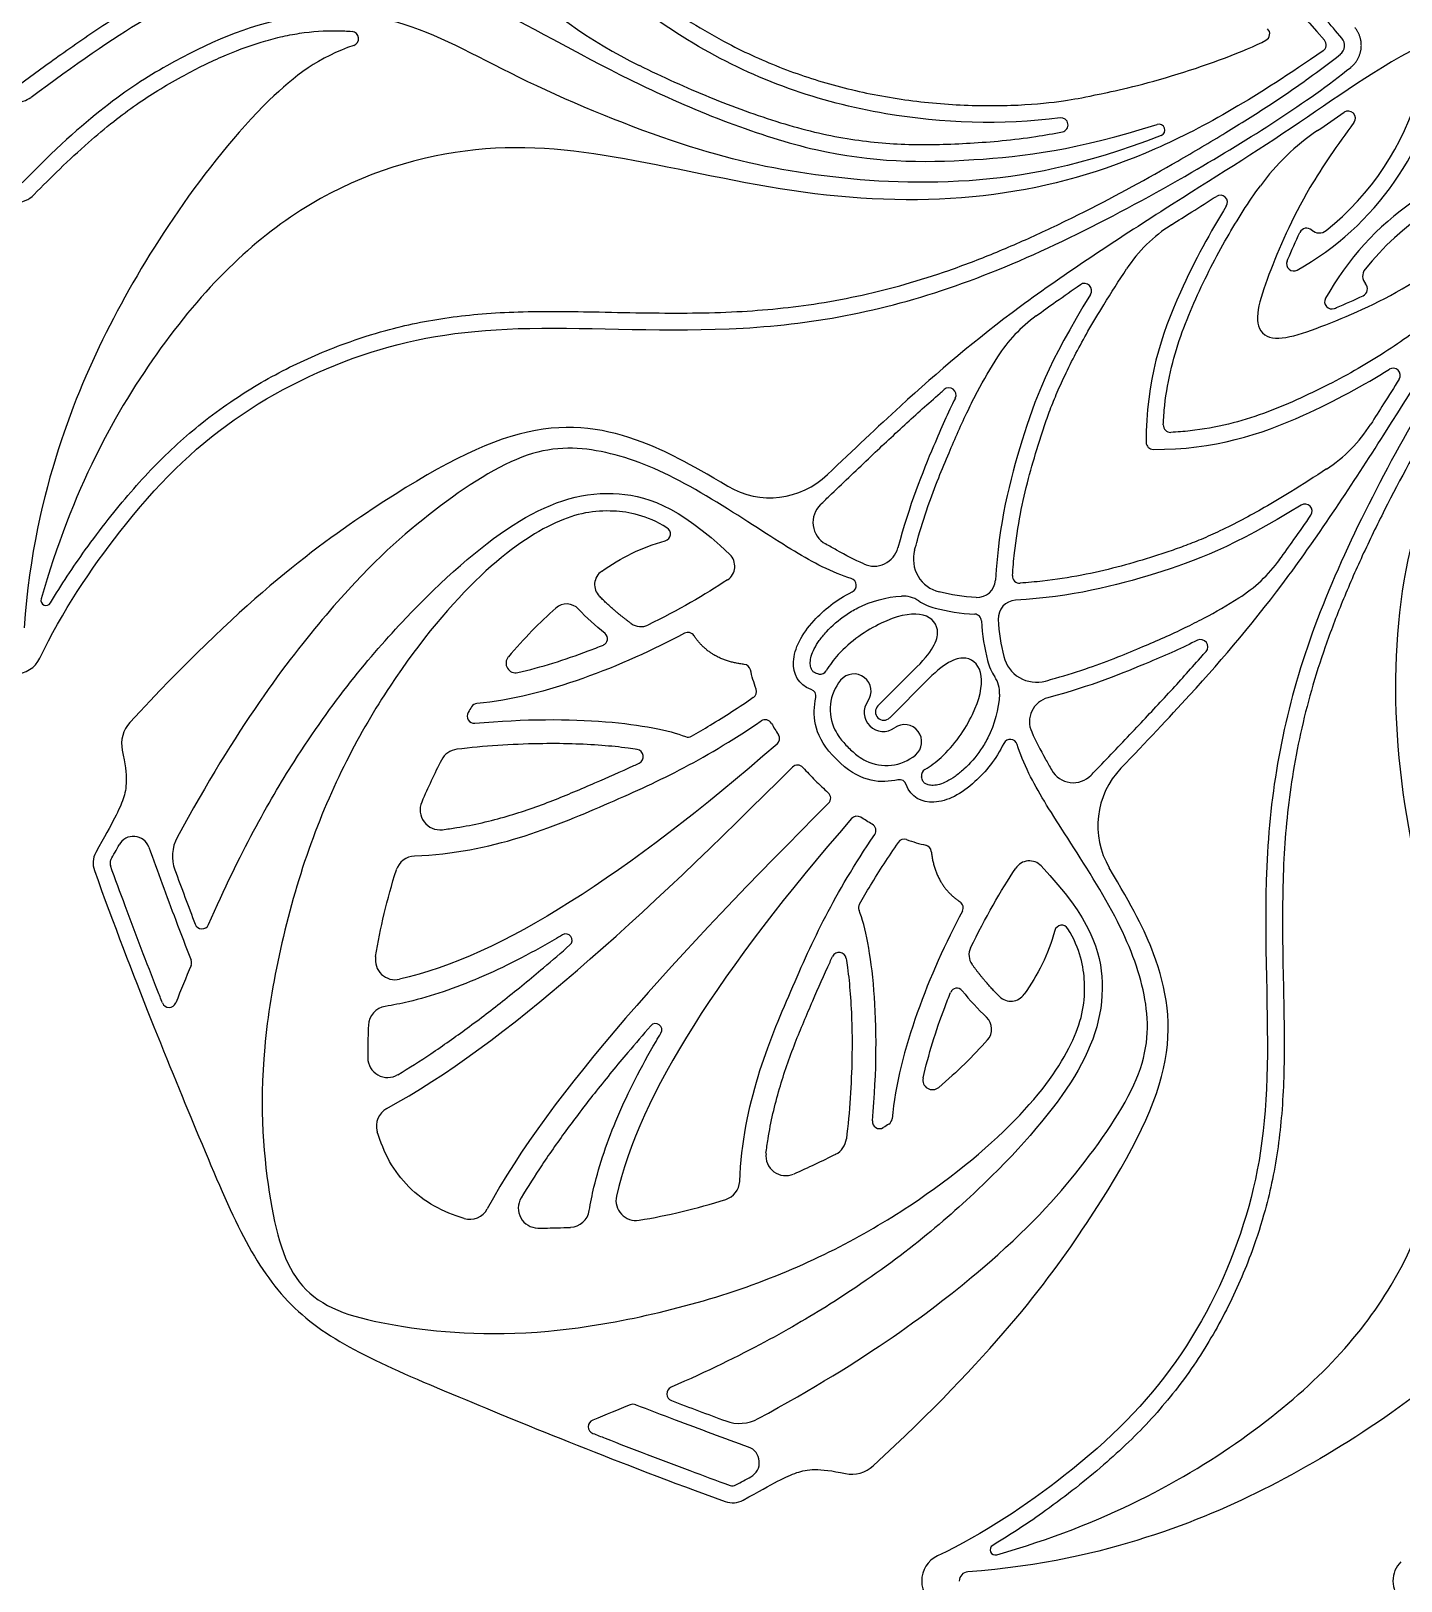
# Model space of a CAD drawing. Header units: millimetres. Extents: x -143 to 143, y -142 to 141.
# Drawn here: x -45.42 to -20.98, y -96.54 to -68.9 of the extents above; entities that cross this region are included whole.
import ezdxf

# ---------------------------------------------------------------- set-up
doc = ezdxf.new("R2010")
doc.units = ezdxf.units.MM
doc.header["$MEASUREMENT"] = 0
doc.layers.add('Layer 03', color=5, linetype='Continuous')

msp = doc.modelspace()

# ---------------------------------------------------------------- linework, layer by layer
at = {"layer": 'Layer 03'}
for p, q in [((-30.315, -80.934), (-29.62, -80.239)), ((-29.409, -80.45), (-30.104, -81.145))]:
    msp.add_line(p, q, dxfattribs=at)
for centre, radius, start, end in [((-30.709, -61.637), 8.77, 224.8451, 243.8405), ((-39.705, -69.031), 0.128, 288.4953, 85.3185), ((-23.453, -68.948), 0.128, 297.5699, 45.6142), ((-22.447, -69.146), 0.128, 304.5916, 40.8652), ((-22.19, -69.155), 0.2, 308.5911, 40.0527), ((-25.371, -68.622), 5.199, 299.2225, 351.1342), ((-45.711, -69.694), 0.481, 270, 306.7992), ((-25.371, -68.622), 4.9, 308.5761, 344.2442), ((-27.048, -70.571), 0.126, 281.0633, 97.2504), ((-21.925, -70.452), 0.128, 323.2147, 124.1867), ((-25.301, -70.662), 0.106, 291.1485, 107.6881), ((-20.12, -74.125), 4.179, 124.2952, 143.7725), ((-17.792, -76.201), 5.199, 98.8658, 150.7775), ((-17.792, -76.201), 4.9, 105.7558, 141.4239), ((-45.711, -71.477), 0.481, 270, 315.657), ((-24.208, -71.953), 0.128, 327.8414, 122.2769), ((-23.637, -74.615), 2.683, 122.5272, 146.6405), ((-22.666, -72.546), 0.135, 47.9357, 154.5587), ((-22.441, -72.296), 0.201, 227.9342, 308.5761), ((-22.895, -73.048), 0.128, 157.6642, 299.2225), ((-21.466, -73.271), 0.201, 141.4239, 222.0658), ((-26.63, -73.526), 0.128, 328.3024, 124.3701), ((-21.716, -73.496), 0.135, 295.4413, 42.0643), ((-22.218, -73.725), 0.128, 150.7775, 292.3358), ((-25.912, -76.144), 2.683, 126.1301, 147.6327), ((-21.123, -75.038), 0.128, 327.7231, 122.1586), ((-29.048, -75.387), 0.128, 333.7072, 131.0833), ((-25.096, -75.926), 0.128, 177.3168, 225), ((-25.096, -75.926), 0.128, 225, 272.6832), ((-23.785, -74.467), 2.683, 303.3595, 327.4728), ((-25.401, -76.231), 0.128, 180.3116, 225), ((-25.401, -76.231), 0.128, 225, 269.6884), ((-32.24, -75.741), 1.48, 239.5542, 313.83), ((-31.031, -77.66), 0.442, 134.0179, 240.39), ((-22.696, -77.46), 0.128, 325.6299, 121.6976), ((-34.143, -77.865), 0.128, 285.2428, 58.9629), ((-33.157, -78.443), 0.29, 303.5435, 46.4286), ((-30.384, -77.999), 0.442, 245.399, 345.0624), ((-29.078, -78.314), 0.603, 164.9109, 256.1365), ((-25.314, -76.742), 2.683, 302.3673, 323.8699), ((-35.079, -78.771), 0.29, 124.651, 224.5768), ((-30.827, -78.783), 0.128, 295.9045, 73.0847), ((-28.546, -78.67), 0.328, 267.5723, 356.5588), ((-27.786, -78.616), 0.128, 175.9994, 225), ((-27.786, -78.616), 0.128, 225, 274.0006), ((-45.154, -79.05), 0.0919, 164.1251, 329.2554), ((-29.865, -79.469), 0.495, 55.729, 93.3078), ((-29.078, -78.314), 0.901, 235.7157, 256.1365), ((-27.84, -79.376), 0.328, 93.4412, 182.4277), ((-35.867, -79.405), 0.29, 43.3355, 131.9323), ((-28.594, -79.424), 0.128, 45, 87.2865), ((-28.594, -79.424), 0.128, 2.7135, 45), ((-34.544, -79.23), 0.29, 233.809, 295.9995), ((-35.257, -79.736), 0.119, 292.1765, 51.0472), ((-33.704, -79.75), 0.128, 33.4967, 118.1344), ((-24.557, -79.878), 0.128, 318.9167, 116.2928), ((-45.711, -79.868), 0.495, 270, 334.5477), ((-36.776, -80.171), 0.172, 139.9063, 282.8358), ((-27.484, -79.908), 0.901, 193.8635, 214.2843), ((-27.484, -79.908), 0.603, 193.8635, 285.0891), ((-32.713, -80.319), 0.128, 13.3469, 83.7469), ((-31.345, -80.24), 0.128, 259.9876, 329.5243), ((-30.743, -80.669), 0.306, 324.3156, 140.6587), ((-28.639, -80.695), 0.495, 356.6922, 34.271), ((-32.609, -80.675), 0.128, 304.4176, 19.1753), ((-31.547, -80.76), 0.128, 348.1539, 71.3555), ((-30.345, -80.996), 0.821, 140.6587, 206.4259), ((-37.454, -81.02), 0.128, 95.6797, 147.3728), ((-30.217, -81.047), 0.342, 144.3156, 225), ((-30.21, -81.04), 0.149, 135, 225), ((-27.169, -81.214), 0.442, 104.9376, 204.601), ((-43.247, -81.607), 0.559, 137.2583, 192.0222), ((-37.515, -81.116), 0.128, 148.068, 275.2854), ((-32.324, -81.307), 0.128, 29.1824, 124.0599), ((-30.21, -81.04), 0.149, 225, 315), ((-29.839, -81.573), 0.306, 309.3413, 125.6852), ((-33.701, -81.361), 0.128, 248.9167, 299.5229), ((-32.198, -81.518), 0.128, 310.9569, 32.4433), ((-30.217, -81.047), 0.342, 225, 305.6837), ((-27.953, -81.657), 0.128, 16.9153, 154.0955), ((-37.784, -82.059), 0.355, 96.6164, 153.0564), ((-34.626, -81.837), 0.128, 295.1575, 81.1619), ((-30.166, -81.175), 0.821, 243.5741, 309.3413), ((-31.747, -82.115), 0.128, 41.4633, 134.9553), ((-29.41, -82.175), 0.128, 120.4757, 190.0124), ((-26.83, -81.861), 0.442, 209.61, 315.9821), ((-24.911, -83.07), 1.48, 136.17, 210.4458), ((-29.93, -82.377), 0.128, 18.6445, 101.8461), ((-38.126, -82.788), 0.355, 156.6666, 276.9298), ((-31.285, -82.577), 0.128, 315.0447, 48.5367), ((-30.688, -83.028), 0.128, 57.5567, 139.0431), ((-30.477, -83.154), 0.128, 325.9401, 60.8176), ((-43.595, -83.55), 0.291, 19.8224, 151.2145), ((-42.197, -83.615), 0.703, 151.5764, 200.2007), ((-29.845, -83.439), 0.128, 70.8247, 145.5824), ((-29.489, -83.543), 0.128, 6.2531, 76.6531), ((-43.923, -83.736), 0.392, 151.1203, 199.8677), ((-43.885, -83.739), 0.128, 151.0936, 199.8778), ((-38.567, -83.965), 0.355, 92.5351, 162.4444), ((-27.613, -83.987), 0.29, 43.5714, 146.4565), ((-30.531, -84.531), 0.128, 150.4771, 201.0833), ((-28.92, -84.534), 0.128, 331.8656, 56.5033), ((-42.373, -84.782), 0.128, 200.9022, 336.1766), ((-27.035, -84.973), 0.128, 31.0371, 164.7572), ((-35.882, -85.112), 0.113, 311.0722, 120.7963), ((-38.925, -85.462), 0.355, 170.7574, 282.7529), ((-31.007, -85.456), 0.128, 8.8381, 154.8425), ((-28.4, -85.374), 0.29, 154.0005, 216.191), ((-42.686, -85.512), 0.128, 337.3991, 21.2665), ((-28.906, -86.087), 0.119, 38.9528, 157.8235), ((-42.959, -86.183), 0.128, 201.5825, 338.2942), ((-27.941, -85.909), 0.29, 225.4232, 325.349), ((-39.048, -86.643), 0.355, 99.1876, 177.3052), ((-28.575, -86.697), 0.29, 318.0677, 46.6645), ((-34.282, -86.712), 0.113, 329.2037, 138.9278), ((-39.06, -87.205), 0.355, 180.5722, 300.8558), ((-29.341, -87.606), 0.172, 167.1642, 310.0937), ((-38.905, -88.425), 0.355, 118.4229, 196.6733), ((-30.286, -88.345), 0.128, 174.7146, 301.932), ((-30.19, -88.284), 0.128, 302.6272, 354.3203), ((-31.229, -88.614), 0.355, 296.9436, 353.3836), ((-31.958, -88.956), 0.355, 173.0702, 293.3334), ((-33.135, -89.397), 0.355, 287.5556, 357.4649), ((-36.375, -89.89), 0.355, 149.1442, 269.4278), ((-34.632, -89.755), 0.355, 167.2471, 279.2426), ((-37.595, -89.735), 0.355, 253.3267, 331.5771), ((-35.813, -89.878), 0.355, 272.6948, 350.8124), ((-33.952, -93.203), 0.128, 113.8234, 249.0978), ((-34.682, -93.516), 0.128, 68.7335, 112.6009), ((-35.353, -93.789), 0.128, 111.7058, 248.4175), ((-32.785, -93.027), 0.703, 249.7993, 298.4236), ((-32.72, -94.425), 0.291, 298.7855, 70.1776), ((-30.777, -94.077), 0.559, 257.9778, 312.7417), ((-32.906, -94.753), 0.392, 250.1323, 298.8797), ((-32.909, -94.715), 0.128, 250.1222, 298.9064), ((-28.22, -95.984), 0.0919, 120.7446, 285.8749), ((-29.038, -96.541), 0.495, 115.4523, 180), ((-20.647, -96.541), 0.481, 134.343, 180), ((-28.699, -96.541), 0.164, 94.172, 180), ((-29.038, -96.541), 0.495, 180, 244.5477), ((-20.647, -96.541), 0.481, 180, 225.657)]:
    msp.add_arc(centre, radius, start, end, dxfattribs=at)
for points, knots in [([(-22.037, -69.026), (-22.138, -68.905), (-22.428, -68.566), (-22.913, -68.029), (-23.492, -67.427), (-24.259, -66.668), (-25.254, -65.735), (-26.551, -64.61), (-27.995, -63.438), (-29.632, -62.249), (-31.459, -61.107), (-33.402, -60.026), (-35.059, -59.192), (-36.359, -58.583), (-37.269, -58.18), (-38.134, -57.82), (-38.993, -57.502), (-39.906, -57.214), (-40.928, -56.943), (-42.071, -56.683), (-43.09, -56.493), (-43.927, -56.369), (-44.544, -56.297), (-45.137, -56.25), (-45.523, -56.238), (-45.711, -56.238)], [1215.133531, 1215.133531, 1215.133531, 1215.133531, 1215.685419, 1216.70253, 1217.674477, 1218.619658, 1220.49467, 1222.467281, 1224.649054, 1227.028724, 1229.573291, 1232.213685, 1234.840184, 1236.088698, 1237.258006, 1238.335973, 1239.381483, 1240.475002, 1241.697724, 1243.096486, 1244.590432, 1245.339092, 1246.07073, 1246.771712, 1247.428954, 1247.428954, 1247.428954, 1247.428954]), ([(-45.711, -57.372), (-42.968, -57.372), (-37.882, -58.729), (-32.615, -60.894), (-27.174, -64.49), (-24.294, -66.981), (-23.077, -68.221), (-22.35, -69.062)], [1119.419053, 1119.419053, 1119.419053, 1119.419053, 1125.821154, 1132.223255, 1138.625356, 1145.027456, 1150.691391, 1150.691391, 1150.691391, 1150.691391]), ([(-27.064, -70.446), (-28.1, -70.578), (-30.454, -70.497), (-33.592, -69.375), (-36.447, -66.964), (-39.096, -63.274), (-40.804, -60.607)], [160.32193, 160.32193, 160.32193, 160.32193, 164.937776, 170.479313, 176.02085, 181.496701, 181.496701, 181.496701, 181.496701]), ([(-37.523, -67.999), (-37.82, -67.868), (-38.43, -67.629), (-39.224, -67.427), (-39.878, -67.346), (-40.38, -67.332), (-40.902, -67.376), (-41.448, -67.485), (-42.024, -67.666), (-42.641, -67.928), (-43.318, -68.285), (-44.079, -68.754), (-44.85, -69.285), (-45.368, -69.665), (-45.604, -69.841)], [251.734547, 251.734547, 251.734547, 251.734547, 252.875072, 254.031793, 254.604304, 255.188412, 255.796314, 256.441897, 257.140903, 257.913378, 258.795829, 259.828405, 261.052074, 262.08562, 262.08562, 262.08562, 262.08562]), ([(-45.422, -70.079), (-43.832, -68.889), (-41.734, -67.656), (-39.501, -67.543), (-37.275, -68.351), (-34.67, -69.89), (-31.297, -71.229), (-28.7, -71.258), (-26.763, -71.018), (-25.333, -70.561)], [531.241404, 531.241404, 531.241404, 531.241404, 534.765417, 538.497674, 542.229931, 545.962187, 549.694444, 553.426701, 556.995043, 556.995043, 556.995043, 556.995043]), ([(-34.709, -67.962), (-34.661, -68.002), (-34.464, -68.165), (-34.115, -68.432), (-33.591, -68.784), (-32.9, -69.182), (-32.015, -69.583), (-31.156, -69.858), (-30.448, -70.021), (-29.713, -70.149), (-28.771, -70.238), (-27.632, -70.224), (-26.876, -70.127), (-26.504, -70.053), (-25.177, -69.769), (-23.769, -69.258), (-23.393, -69.062)], [106.663297, 106.663297, 106.663297, 106.663297, 106.833107, 107.359887, 107.865368, 108.55698, 109.534705, 110.5169, 111.015324, 111.521428, 112.553346, 113.595453, 114.630436, 115.630436, 116.630436, 117.498885, 117.498885, 117.498885, 117.498885]), ([(-25.263, -70.761), (-26.678, -71.308), (-28.814, -71.697), (-31.525, -71.507), (-33.688, -71.031), (-36.73, -69.792), (-38.734, -68.604), (-40.837, -68.503), (-42.962, -69.394), (-44.42, -70.416), (-45.58, -71.604)], [451.230978, 451.230978, 451.230978, 451.230978, 454.389975, 457.687904, 460.985833, 464.283762, 467.581691, 470.879619, 474.177548, 477.358218, 477.358218, 477.358218, 477.358218]), ([(-45.367, -71.813), (-45.216, -71.659), (-44.9, -71.343), (-44.429, -70.906), (-43.971, -70.521), (-43.557, -70.212), (-43.152, -69.947), (-42.648, -69.657), (-42.04, -69.351), (-41.444, -69.125), (-40.976, -68.999), (-40.524, -68.912), (-40.095, -68.881), (-39.782, -68.896), (-39.695, -68.903)], [211.811023, 211.811023, 211.811023, 211.811023, 212.56628, 213.381589, 214.070157, 214.665594, 215.196316, 215.769435, 216.708362, 217.586488, 218.002498, 218.411562, 219.202832, 219.510327, 219.510327, 219.510327, 219.510327]), ([(-20.292, -68.991), (-21.262, -69.449), (-22.873, -70.626), (-25.1, -71.996), (-27.91, -73.835), (-29.64, -75.316), (-30.744, -76.357), (-31.215, -76.808)], [502.661045, 502.661045, 502.661045, 502.661045, 505.987825, 509.514112, 513.040398, 516.566685, 518.724872, 518.724872, 518.724872, 518.724872]), ([(-39.665, -69.152), (-40.273, -69.356), (-41.318, -70.144), (-42.877, -72.126), (-44.066, -74.144), (-44.947, -76.16), (-45.45, -78.207), (-45.547, -79.541)], [219.920889, 219.920889, 219.920889, 219.920889, 222.299395, 225.39678, 228.494164, 231.591549, 234.579738, 234.579738, 234.579738, 234.579738]), ([(-22.374, -69.251), (-23.574, -70.079), (-25.389, -71.143), (-28.173, -71.95), (-31.426, -71.927), (-34.76, -71.133), (-37.425, -70.808), (-40.515, -71.727), (-43.106, -74.187), (-44.694, -77.097), (-45.242, -79.025)], [1150.943435, 1150.943435, 1150.943435, 1150.943435, 1154.962465, 1159.119624, 1163.276784, 1167.433943, 1171.591103, 1175.748262, 1179.905421, 1183.910982, 1183.910982, 1183.910982, 1183.910982]), ([(-45.075, -79.097), (-44.882, -78.773), (-44.549, -78.27), (-44.059, -77.618), (-43.651, -77.123), (-43.24, -76.671), (-42.817, -76.259), (-42.361, -75.869), (-41.728, -75.402), (-40.883, -74.906), (-39.946, -74.499), (-39.161, -74.247), (-38.347, -74.052), (-37.555, -73.945), (-36.713, -73.9), (-36.016, -73.894), (-35.244, -73.908), (-34.441, -73.925), (-33.621, -73.929), (-32.603, -73.902), (-31.328, -73.775), (-30.068, -73.497), (-29.034, -73.168), (-28.233, -72.862), (-27.42, -72.506), (-26.319, -71.971), (-25.215, -71.367), (-24.131, -70.727), (-23.351, -70.237), (-22.668, -69.772), (-22.25, -69.459), (-22.065, -69.311)], [1184.221197, 1184.221197, 1184.221197, 1184.221197, 1185.545515, 1186.339123, 1187.085935, 1187.798022, 1188.485453, 1189.158382, 1189.904747, 1191.248886, 1192.592871, 1193.486326, 1194.145288, 1195.530868, 1196.288957, 1197.108358, 1197.980296, 1198.999765, 1199.932431, 1200.859633, 1202.57877, 1204.426653, 1205.383655, 1206.390397, 1207.436461, 1208.501937, 1210.690514, 1211.856913, 1212.923305, 1213.92924, 1214.758901, 1214.758901, 1214.758901, 1214.758901]), ([(-45.264, -80.081), (-44.873, -79.26), (-43.682, -77.489), (-41.9, -75.716), (-39.361, -74.488), (-36.779, -74.086), (-32.667, -74.363), (-28.874, -73.632), (-24.972, -71.639), (-22.658, -70.167), (-21.879, -69.545)], [556.879557, 556.879557, 556.879557, 556.879557, 560.172465, 564.380195, 568.587925, 572.795656, 577.003386, 581.211116, 585.418846, 588.683082, 588.683082, 588.683082, 588.683082]), ([(-34.575, -69.508), (-34.366, -69.611), (-33.745, -69.904), (-32.905, -70.25), (-32.065, -70.534), (-31.459, -70.702), (-30.876, -70.82), (-30.134, -70.914), (-29.397, -70.931), (-28.66, -70.897), (-28.086, -70.855), (-27.538, -70.788), (-27.181, -70.726), (-27.024, -70.695)], [150.7237, 150.7237, 150.7237, 150.7237, 151.541702, 153.137681, 153.914323, 154.653946, 155.346116, 156.003813, 157.281199, 157.929257, 158.596762, 159.305634, 159.867703, 159.867703, 159.867703, 159.867703]), ([(-21.823, -70.529), (-22.122, -70.93), (-22.783, -71.895), (-23.391, -73.309), (-23.637, -74.096), (-23.452, -74.282)], [117.778486, 117.778486, 117.778486, 117.778486, 119.101138, 121.080855, 123.06057, 123.06057, 123.06057, 123.06057]), ([(-25.978, -82.045), (-25.527, -81.574), (-24.486, -80.47), (-23.005, -78.74), (-21.166, -75.93), (-19.796, -73.703), (-18.619, -72.092), (-18.161, -71.122)], [482.269402, 482.269402, 482.269402, 482.269402, 484.427589, 487.953876, 491.480163, 495.006449, 498.333229, 498.333229, 498.333229, 498.333229]), ([(-25.224, -75.92), (-25.219, -75.805), (-25.192, -75.458), (-25.093, -74.9), (-24.897, -74.265), (-24.651, -73.675), (-24.381, -73.114), (-24.097, -72.59), (-23.804, -72.104), (-23.598, -71.801), (-23.492, -71.656)], [109.554081, 109.554081, 109.554081, 109.554081, 109.959271, 110.776043, 111.541851, 112.287958, 113.023818, 113.728789, 114.381696, 115.015276, 115.015276, 115.015276, 115.015276]), ([(-25.079, -72.353), (-24.958, -72.276), (-24.691, -72.107), (-24.423, -71.938), (-24.276, -71.845)], [114.548368, 114.548368, 114.548368, 114.548368, 115.050869, 115.661546, 115.661546, 115.661546, 115.661546]), ([(-24.099, -72.021), (-24.377, -72.464), (-25.059, -73.712), (-25.535, -75.139), (-25.529, -76.232)], [116.065857, 116.065857, 116.065857, 116.065857, 118.264633, 121.261896, 121.261896, 121.261896, 121.261896]), ([(-23.452, -74.282), (-23.266, -74.467), (-22.479, -74.221), (-21.065, -73.613), (-20.1, -72.952), (-19.699, -72.653)], [123.06057, 123.06057, 123.06057, 123.06057, 125.040287, 127.020003, 128.342655, 128.342655, 128.342655, 128.342655]), ([(-23.014, -72.999), (-23.009, -72.988), (-22.938, -72.815), (-22.862, -72.645), (-22.788, -72.488)], [60.8855787, 60.8855787, 60.8855787, 60.8855787, 60.9300558, 61.5409811, 61.5409811, 61.5409811, 61.5409811]), ([(-18.715, -72.709), (-19.337, -73.488), (-20.809, -75.802), (-22.802, -79.704), (-23.533, -83.497), (-23.256, -87.609), (-23.658, -90.191), (-24.886, -92.73), (-26.659, -94.512), (-28.43, -95.703), (-29.251, -96.094)], [523.769997, 523.769997, 523.769997, 523.769997, 527.034233, 531.241963, 535.449693, 539.657423, 543.865153, 548.072883, 552.280613, 555.573522, 555.573522, 555.573522, 555.573522]), ([(-18.481, -72.895), (-18.629, -73.08), (-18.942, -73.498), (-19.407, -74.181), (-19.897, -74.961), (-20.537, -76.045), (-21.141, -77.149), (-21.676, -78.25), (-22.032, -79.063), (-22.338, -79.864), (-22.667, -80.898), (-22.945, -82.158), (-23.072, -83.433), (-23.099, -84.451), (-23.095, -85.271), (-23.078, -86.074), (-23.064, -86.846), (-23.07, -87.543), (-23.115, -88.385), (-23.222, -89.177), (-23.417, -89.991), (-23.669, -90.776), (-24.076, -91.713), (-24.572, -92.558), (-25.039, -93.191), (-25.429, -93.647), (-25.841, -94.07), (-26.293, -94.481), (-26.788, -94.889), (-27.44, -95.379), (-27.943, -95.712), (-28.267, -95.905)], [1024.079205, 1024.079205, 1024.079205, 1024.079205, 1024.908866, 1025.914801, 1026.981193, 1028.147592, 1030.336169, 1031.401645, 1032.447709, 1033.454451, 1034.411453, 1036.259336, 1037.978473, 1038.905675, 1039.838341, 1040.85781, 1041.729748, 1042.549149, 1043.307238, 1044.692818, 1045.35178, 1046.245235, 1047.58922, 1048.933359, 1049.679724, 1050.352653, 1051.040084, 1051.752171, 1052.498983, 1053.292591, 1054.616909, 1054.616909, 1054.616909, 1054.616909]), ([(-28.195, -96.072), (-26.267, -95.524), (-23.357, -93.936), (-20.897, -91.345), (-19.978, -88.255), (-20.303, -85.59), (-21.097, -82.256), (-21.12, -79.003), (-20.313, -76.219), (-19.249, -74.404), (-18.421, -73.204)], [1054.927124, 1054.927124, 1054.927124, 1054.927124, 1058.932686, 1063.089845, 1067.247005, 1071.404164, 1075.561324, 1079.718483, 1083.875643, 1087.894671, 1087.894671, 1087.894671, 1087.894671]), ([(-27.913, -78.607), (-27.904, -78.473), (-27.871, -78.105), (-27.784, -77.526), (-27.636, -76.886), (-27.488, -76.382), (-27.362, -75.987), (-27.256, -75.685), (-27.131, -75.369), (-26.913, -74.883), (-26.628, -74.349), (-26.252, -73.718), (-26.016, -73.351), (-25.877, -73.14)], [136.703799, 136.703799, 136.703799, 136.703799, 137.175699, 138.000849, 138.757368, 139.484333, 139.845361, 140.214365, 140.606942, 141.039094, 142.086379, 142.731991, 143.619429, 143.619429, 143.619429, 143.619429]), ([(-27.493, -73.978), (-27.376, -73.892), (-27.113, -73.704), (-26.848, -73.52), (-26.703, -73.42)], [71.765709, 71.765709, 71.765709, 71.765709, 72.278432, 72.898746, 72.898746, 72.898746, 72.898746]), ([(-26.521, -73.593), (-27.271, -74.806), (-27.783, -76.197), (-28.157, -77.673), (-28.218, -78.69)], [73.30733, 73.30733, 73.30733, 73.30733, 76.598581, 80.001421, 80.001421, 80.001421, 80.001421]), ([(-22.169, -73.844), (-22.158, -73.839), (-21.985, -73.768), (-21.815, -73.692), (-21.658, -73.618)], [60.8855787, 60.8855787, 60.8855787, 60.8855787, 60.9300558, 61.5409811, 61.5409811, 61.5409811, 61.5409811]), ([(-20.826, -74.322), (-20.971, -74.428), (-21.274, -74.634), (-21.76, -74.927), (-22.284, -75.211), (-22.845, -75.481), (-23.435, -75.727), (-24.07, -75.923), (-24.628, -76.022), (-24.975, -76.049), (-25.09, -76.054)], [131.105865, 131.105865, 131.105865, 131.105865, 131.739444, 132.392352, 133.097323, 133.833183, 134.579289, 135.345098, 136.16187, 136.56706, 136.56706, 136.56706, 136.56706]), ([(-29.66, -78.157), (-29.643, -78.097), (-29.571, -77.835), (-29.434, -77.402), (-29.241, -76.883), (-29.003, -76.311), (-28.777, -75.796), (-28.489, -75.225), (-28.306, -74.91), (-28.177, -74.708)], [66.17557, 66.17557, 66.17557, 66.17557, 66.396813, 67.129836, 67.770916, 68.339064, 69.307369, 69.745827, 70.586668, 70.586668, 70.586668, 70.586668]), ([(-25.402, -76.359), (-24.309, -76.365), (-22.882, -75.889), (-21.634, -75.207), (-21.191, -74.929)], [121.495884, 121.495884, 121.495884, 121.495884, 124.493147, 126.691923, 126.691923, 126.691923, 126.691923]), ([(-21.015, -75.106), (-21.108, -75.253), (-21.277, -75.521), (-21.446, -75.788), (-21.523, -75.909)], [127.096234, 127.096234, 127.096234, 127.096234, 127.706912, 128.209412, 128.209412, 128.209412, 128.209412]), ([(-31.338, -77.342), (-31.287, -77.292), (-31.003, -77.019), (-30.505, -76.542), (-29.847, -75.928), (-29.394, -75.52), (-29.157, -75.312), (-29.132, -75.29)], [41.736211, 41.736211, 41.736211, 41.736211, 41.986355, 43.121357, 44.157364, 45.148221, 45.264124, 45.264124, 45.264124, 45.264124]), ([(-28.933, -75.444), (-29.062, -75.705), (-29.365, -76.385), (-29.752, -77.342), (-29.957, -78.113)], [45.676134, 45.676134, 45.676134, 45.676134, 47.014455, 48.987703, 48.987703, 48.987703, 48.987703]), ([(-32.99, -77.017), (-33.699, -76.6), (-34.681, -76.077), (-36.457, -75.757), (-39.069, -77.132), (-41.689, -79.098), (-43.657, -81.228)], [520.972144, 520.972144, 520.972144, 520.972144, 523.946016, 528.260914, 532.575812, 536.717888, 536.717888, 536.717888, 536.717888]), ([(-30.79, -78.661), (-30.951, -78.612), (-31.457, -78.403), (-32.271, -77.884), (-33.898, -76.831), (-35.257, -76.314), (-36.597, -76.295), (-38.356, -77.489), (-39.931, -78.907), (-41.754, -81.321), (-42.815, -83.28)], [676.358934, 676.358934, 676.358934, 676.358934, 677.691316, 680.136953, 682.582591, 685.028229, 687.473867, 689.919505, 692.365143, 694.701411, 694.701411, 694.701411, 694.701411]), ([(-22.31, -76.707), (-22.521, -76.846), (-22.888, -77.082), (-23.519, -77.458), (-24.053, -77.743), (-24.539, -77.961), (-24.855, -78.086), (-25.157, -78.192), (-25.552, -78.318), (-26.056, -78.466), (-26.696, -78.614), (-27.275, -78.701), (-27.643, -78.734), (-27.777, -78.743)], [129.531603, 129.531603, 129.531603, 129.531603, 130.419041, 131.064653, 132.111939, 132.544091, 132.936667, 133.305671, 133.6667, 134.393665, 135.150184, 135.975333, 136.447233, 136.447233, 136.447233, 136.447233]), ([(-42.256, -84.833), (-41.681, -83.53), (-40.494, -81.404), (-38.736, -79.261), (-36.776, -77.519), (-35.17, -76.953), (-33.89, -77.345), (-32.957, -78.233)], [696.966938, 696.966938, 696.966938, 696.966938, 699.588052, 703.414738, 707.241424, 711.06811, 714.420674, 714.420674, 714.420674, 714.420674]), ([(-22.763, -77.351), (-23.976, -78.101), (-25.367, -78.613), (-26.843, -78.987), (-27.86, -79.048)], [73.30733, 73.30733, 73.30733, 73.30733, 76.59858, 80.001421, 80.001421, 80.001421, 80.001421]), ([(-34.077, -77.755), (-34.447, -77.532), (-35.114, -77.401), (-35.996, -77.546), (-37.34, -78.428), (-39.047, -80.431), (-40.579, -83.332), (-41.439, -87.215), (-41.187, -89.932), (-40.868, -90.995), (-40.516, -91.346)], [580.456871, 580.456871, 580.456871, 580.456871, 582.641709, 585.29942, 587.957131, 590.614842, 593.272554, 595.930265, 598.587976, 601.245687, 601.245687, 601.245687, 601.245687]), ([(-23.148, -78.323), (-23.062, -78.206), (-22.874, -77.943), (-22.69, -77.678), (-22.59, -77.533)], [71.765709, 71.765709, 71.765709, 71.765709, 72.278432, 72.898746, 72.898746, 72.898746, 72.898746]), ([(-30.568, -78.401), (-30.736, -78.324), (-30.927, -78.225), (-31.18, -78.083), (-31.249, -78.044)], [39.454391, 39.454391, 39.454391, 39.454391, 40.436261, 40.774838, 40.774838, 40.774838, 40.774838]), ([(-31.506, -80.639), (-31.737, -80.561), (-31.93, -80.123), (-31.566, -79.457), (-31.056, -79.037), (-30.772, -78.899)], [673.000668, 673.000668, 673.000668, 673.000668, 673.981406, 675.110815, 675.999797, 675.999797, 675.999797, 675.999797]), ([(-31.367, -80.366), (-31.381, -80.364), (-31.408, -80.357), (-31.442, -80.343), (-31.469, -80.325), (-31.495, -80.295), (-31.512, -80.254), (-31.52, -80.204), (-31.522, -80.136), (-31.504, -80.036), (-31.449, -79.904), (-31.357, -79.759), (-31.181, -79.545), (-30.952, -79.344), (-30.515, -79.083), (-30.164, -78.99), (-29.893, -78.974)], [100.254426, 100.254426, 100.254426, 100.254426, 100.303281, 100.350593, 100.38474, 100.414691, 100.48856, 100.537813, 100.594558, 100.727584, 100.892407, 101.093913, 101.329389, 101.864631, 102.157161, 103.113086, 103.113086, 103.113086, 103.113086]), ([(-27.327, -80.49), (-27.267, -80.473), (-27.005, -80.401), (-26.572, -80.264), (-26.053, -80.071), (-25.481, -79.833), (-24.966, -79.607), (-24.395, -79.319), (-24.08, -79.136), (-23.878, -79.007)], [66.17557, 66.17557, 66.17557, 66.17557, 66.396813, 67.129836, 67.770916, 68.339064, 69.307369, 69.745827, 70.586668, 70.586668, 70.586668, 70.586668]), ([(-29.62, -80.239), (-29.302, -79.921), (-29.16, -79.533), (-29.509, -79.222), (-30.229, -79.386), (-30.918, -79.856), (-31.175, -80.204), (-31.235, -80.305)], [95.437603, 95.437603, 95.437603, 95.437603, 96.496048, 97.554493, 98.612937, 99.671382, 100.072379, 100.072379, 100.072379, 100.072379]), ([(-24.614, -79.763), (-24.875, -79.892), (-25.555, -80.195), (-26.512, -80.582), (-27.283, -80.787)], [45.676134, 45.676134, 45.676134, 45.676134, 47.014455, 48.987703, 48.987703, 48.987703, 48.987703]), ([(-29.475, -82.065), (-29.374, -82.005), (-29.026, -81.748), (-28.556, -81.059), (-28.392, -80.339), (-28.703, -79.99), (-29.091, -80.132), (-29.409, -80.45)], [109.178701, 109.178701, 109.178701, 109.178701, 109.579698, 110.638142, 111.696587, 112.755032, 113.813476, 113.813476, 113.813476, 113.813476]), ([(-26.512, -82.168), (-26.462, -82.117), (-26.189, -81.833), (-25.712, -81.335), (-25.098, -80.677), (-24.69, -80.224), (-24.482, -79.987), (-24.46, -79.962)], [41.736211, 41.736211, 41.736211, 41.736211, 41.986355, 43.121357, 44.157364, 45.148221, 45.264124, 45.264124, 45.264124, 45.264124]), ([(-33.637, -81.472), (-33.526, -81.409), (-33.152, -81.19), (-32.789, -80.953), (-32.537, -80.78)], [74.876881, 74.876881, 74.876881, 74.876881, 75.325182, 76.399983, 76.399983, 76.399983, 76.399983]), ([(-31.055, -81.885), (-31.452, -81.489), (-31.488, -81.13), (-31.425, -80.805), (-31.422, -80.786)], [671.66045, 671.66045, 671.66045, 671.66045, 672.718895, 672.782846, 672.782846, 672.782846, 672.782846]), ([(-28.144, -80.723), (-28.16, -80.994), (-28.253, -81.345), (-28.514, -81.782), (-28.715, -82.011), (-28.929, -82.187), (-29.074, -82.279), (-29.206, -82.334), (-29.306, -82.352), (-29.374, -82.35), (-29.424, -82.342), (-29.465, -82.325), (-29.495, -82.299), (-29.513, -82.272), (-29.527, -82.238), (-29.534, -82.211), (-29.536, -82.197)], [106.137994, 106.137994, 106.137994, 106.137994, 107.093919, 107.386449, 107.921691, 108.157167, 108.358673, 108.523496, 108.656521, 108.713267, 108.762519, 108.836388, 108.86634, 108.900487, 108.947799, 108.996654, 108.996654, 108.996654, 108.996654]), ([(-38.582, -83.61), (-37.193, -83.549), (-35.005, -82.635), (-33.491, -81.942), (-32.396, -81.201)], [83.848614, 83.848614, 83.848614, 83.848614, 87.804277, 91.845718, 91.845718, 91.845718, 91.845718]), ([(-31.08, -81.362), (-31.057, -81.408), (-30.987, -81.52), (-30.9, -81.618), (-30.844, -81.674)], [22.7147338, 22.7147338, 22.7147338, 22.7147338, 22.8965893, 23.1752487, 23.1752487, 23.1752487, 23.1752487]), ([(-27.571, -81.398), (-27.494, -81.566), (-27.395, -81.757), (-27.253, -82.01), (-27.214, -82.079)], [39.454391, 39.454391, 39.454391, 39.454391, 40.436261, 40.774838, 40.774838, 40.774838, 40.774838]), ([(-43.794, -81.723), (-43.69, -82.209), (-43.74, -82.605), (-43.959, -82.99), (-44.266, -83.546)], [537.343578, 537.343578, 537.343578, 537.343578, 538.590195, 539.911753, 539.911753, 539.911753, 539.911753]), ([(-34.606, -81.71), (-34.66, -81.702), (-34.87, -81.672), (-35.258, -81.633), (-35.791, -81.606), (-36.656, -81.602), (-37.341, -81.65), (-37.825, -81.706)], [38.338815, 38.338815, 38.338815, 38.338815, 38.531039, 39.082107, 39.70952, 40.406483, 42.119188, 42.119188, 42.119188, 42.119188]), ([(-32.45, -93.645), (-30.491, -92.584), (-28.077, -90.761), (-26.659, -89.186), (-25.465, -87.427), (-25.484, -86.087), (-26.001, -84.728), (-27.054, -83.101), (-27.573, -82.287), (-27.782, -81.781), (-27.831, -81.62)], [648.619489, 648.619489, 648.619489, 648.619489, 650.955757, 653.401395, 655.847033, 658.292671, 660.738309, 663.183947, 665.629585, 666.961966, 666.961966, 666.961966, 666.961966]), ([(-30.844, -81.674), (-30.788, -81.73), (-30.69, -81.817), (-30.578, -81.887), (-30.532, -81.91)], [23.1752487, 23.1752487, 23.1752487, 23.1752487, 23.453908, 23.6357635, 23.6357635, 23.6357635, 23.6357635]), ([(-28.069, -81.601), (-28.207, -81.886), (-28.627, -82.396), (-29.293, -82.76), (-29.731, -82.567), (-29.809, -82.336)], [667.321103, 667.321103, 667.321103, 667.321103, 668.210085, 669.339495, 670.320232, 670.320232, 670.320232, 670.320232]), ([(-38.083, -83.141), (-37.998, -83.13), (-37.608, -83.075), (-36.943, -82.921), (-36.125, -82.634), (-35.38, -82.315), (-34.867, -82.09), (-34.605, -81.968), (-34.572, -81.953)], [44.228055, 44.228055, 44.228055, 44.228055, 44.531672, 45.611575, 46.620775, 47.572615, 48.460288, 48.588807, 48.588807, 48.588807, 48.588807]), ([(-29.956, -82.252), (-29.975, -82.255), (-30.3, -82.318), (-30.659, -82.282), (-31.055, -81.885)], [670.538054, 670.538054, 670.538054, 670.538054, 670.602005, 671.66045, 671.66045, 671.66045, 671.66045]), ([(-43.322, -83.452), (-43.165, -83.887), (-42.916, -84.56), (-42.659, -85.229), (-42.567, -85.466)], [28.970922, 28.970922, 28.970922, 28.970922, 30.597475, 31.490134, 31.490134, 31.490134, 31.490134]), ([(-32.78, -89.412), (-32.719, -88.023), (-31.805, -85.835), (-31.112, -84.321), (-30.371, -83.226)], [83.848614, 83.848614, 83.848614, 83.848614, 87.804276, 91.845718, 91.845718, 91.845718, 91.845718]), ([(-30.642, -84.467), (-30.579, -84.356), (-30.36, -83.982), (-30.123, -83.619), (-29.95, -83.367)], [59.561373, 59.561373, 59.561373, 59.561373, 60.009674, 61.084476, 61.084476, 61.084476, 61.084476]), ([(-44.292, -83.869), (-43.596, -85.794), (-42.17, -89.255), (-41.446, -90.945), (-40.78, -91.61)], [540.302686, 540.302686, 540.302686, 540.302686, 545.137477, 550.743291, 550.743291, 550.743291, 550.743291]), ([(-43.078, -86.23), (-43.106, -86.157), (-43.333, -85.583), (-43.645, -84.768), (-43.918, -84.023), (-44.005, -83.782)], [24.641326, 24.641326, 24.641326, 24.641326, 24.915686, 26.809399, 27.70653, 27.70653, 27.70653, 27.70653]), ([(-27.403, -83.787), (-26.515, -84.72), (-26.123, -86), (-26.689, -87.606), (-28.431, -89.566), (-30.574, -91.324), (-32.7, -92.511), (-34.003, -93.086)], [628.900226, 628.900226, 628.900226, 628.900226, 632.25279, 636.079476, 639.906162, 643.732848, 646.353962, 646.353962, 646.353962, 646.353962]), ([(-30.398, -94.487), (-28.268, -92.519), (-26.302, -89.899), (-24.927, -87.287), (-25.247, -85.511), (-25.77, -84.529), (-26.187, -83.82)], [464.276386, 464.276386, 464.276386, 464.276386, 468.418462, 472.73336, 477.048258, 480.02213, 480.02213, 480.02213, 480.02213]), ([(-40.516, -91.346), (-40.165, -91.698), (-39.102, -92.017), (-36.385, -92.269), (-32.502, -91.409), (-29.601, -89.877), (-27.598, -88.17), (-26.716, -86.826), (-26.571, -85.944), (-26.702, -85.277), (-26.925, -84.907)], [601.245687, 601.245687, 601.245687, 601.245687, 603.903397, 606.561109, 609.21882, 611.876531, 614.534242, 617.191954, 619.849665, 622.034503, 622.034503, 622.034503, 622.034503]), ([(-35.939, -85.015), (-35.988, -85.045), (-36.261, -85.205), (-36.751, -85.475), (-37.412, -85.787), (-38.053, -86.035), (-38.615, -86.2), (-38.965, -86.27), (-39.105, -86.293)], [39.454403, 39.454403, 39.454403, 39.454403, 39.65514, 40.565332, 41.419285, 42.221617, 42.977999, 43.475467, 43.475467, 43.475467, 43.475467]), ([(-38.877, -87.51), (-38.678, -87.39), (-38.259, -87.123), (-37.624, -86.675), (-36.956, -86.162), (-36.348, -85.663), (-35.965, -85.334), (-35.808, -85.197)], [45.566951, 45.566951, 45.566951, 45.566951, 46.384178, 47.311174, 48.298308, 49.342446, 50.073884, 50.073884, 50.073884, 50.073884]), ([(-32.311, -88.913), (-32.3, -88.828), (-32.245, -88.438), (-32.091, -87.773), (-31.804, -86.955), (-31.485, -86.21), (-31.26, -85.697), (-31.138, -85.435), (-31.123, -85.402)], [44.228055, 44.228055, 44.228055, 44.228055, 44.531672, 45.611575, 46.620775, 47.572615, 48.460288, 48.588807, 48.588807, 48.588807, 48.588807]), ([(-30.88, -85.436), (-30.872, -85.49), (-30.842, -85.7), (-30.803, -86.088), (-30.776, -86.621), (-30.772, -87.486), (-30.82, -88.171), (-30.876, -88.655)], [48.971046, 48.971046, 48.971046, 48.971046, 49.163269, 49.714337, 50.34175, 51.038713, 52.751418, 52.751418, 52.751418, 52.751418]), ([(-39.403, -86.627), (-39.407, -86.706), (-39.414, -86.9), (-39.416, -87.094), (-39.415, -87.208)], [44.0425708, 44.0425708, 44.0425708, 44.0425708, 44.3089683, 44.6937393, 44.6937393, 44.6937393, 44.6937393]), ([(-34.367, -86.638), (-34.504, -86.795), (-34.833, -87.178), (-35.332, -87.786), (-35.845, -88.454), (-36.293, -89.089), (-36.56, -89.508), (-36.68, -89.707)], [48.67465, 48.67465, 48.67465, 48.67465, 49.406088, 50.450226, 51.437361, 52.364356, 53.181583, 53.181583, 53.181583, 53.181583]), ([(-35.463, -89.935), (-35.44, -89.795), (-35.37, -89.445), (-35.205, -88.883), (-34.957, -88.242), (-34.645, -87.581), (-34.375, -87.091), (-34.215, -86.818), (-34.185, -86.769)], [55.273067, 55.273067, 55.273067, 55.273067, 55.770536, 56.526917, 57.329249, 58.183202, 59.093394, 59.294131, 59.294131, 59.294131, 59.294131]), ([(-36.378, -90.245), (-36.264, -90.246), (-36.07, -90.244), (-35.876, -90.237), (-35.797, -90.233)], [54.0547948, 54.0547948, 54.0547948, 54.0547948, 54.4395658, 54.7059633, 54.7059633, 54.7059633, 54.7059633]), ([(-18.322, -90.495), (-18.526, -91.103), (-19.314, -92.148), (-21.296, -93.707), (-23.314, -94.896), (-25.33, -95.777), (-27.377, -96.28), (-28.711, -96.377)], [219.811694, 219.811694, 219.811694, 219.811694, 222.190201, 225.287585, 228.384969, 231.482354, 234.470544, 234.470544, 234.470544, 234.470544]), ([(-40.78, -91.61), (-40.115, -92.276), (-38.425, -93), (-34.964, -94.426), (-33.039, -95.122)], [550.743291, 550.743291, 550.743291, 550.743291, 556.349104, 561.183895, 561.183895, 561.183895, 561.183895]), ([(-32.622, -94.152), (-33.057, -93.995), (-33.73, -93.746), (-34.399, -93.489), (-34.636, -93.397)], [28.970922, 28.970922, 28.970922, 28.970922, 30.597475, 31.490134, 31.490134, 31.490134, 31.490134]), ([(-35.4, -93.908), (-35.327, -93.936), (-34.753, -94.163), (-33.938, -94.475), (-33.193, -94.748), (-32.952, -94.835)], [24.641326, 24.641326, 24.641326, 24.641326, 24.915686, 26.809399, 27.70653, 27.70653, 27.70653, 27.70653]), ([(-32.716, -95.096), (-32.16, -94.789), (-31.775, -94.57), (-31.379, -94.52), (-30.893, -94.624)], [461.082521, 461.082521, 461.082521, 461.082521, 462.404079, 463.650697, 463.650697, 463.650697, 463.650697])]:
    msp.add_open_spline(points, degree=3, knots=knots, dxfattribs=at)
msp.add_rational_spline([(-21.879, -69.545), (-21.715, -69.412), (-21.693, -69.204), (-21.672, -68.994), (-21.808, -68.833)], [1, 0.921420374374, 1, 0.921420374374, 1], degree=2, knots=[588.6830815, 588.6830815, 588.6830815, 588.8703963, 588.8703963, 589.0577111, 589.0577111, 589.0577111], dxfattribs=at)
for points, degree in [([(-22.475, -70.673), (-22.316, -70.564), (-22.157, -70.455), (-21.997, -70.346)], 3), ([(-35.244, -78.533), (-34.9, -78.294), (-34.537, -78.105), (-34.109, -77.988)], 3), ([(-32.996, -78.685), (-33.396, -78.95), (-33.885, -79.231), (-34.416, -79.491)], 3), ([(-34.715, -79.464), (-35.035, -79.23), (-35.286, -78.975)], 2), ([(-28.56, -78.998), (-28.791, -78.989), (-29.014, -78.951), (-29.222, -78.899)], 3), ([(-36.061, -79.189), (-36.344, -79.444), (-36.629, -79.729), (-36.907, -80.06)], 3), ([(-35.182, -79.643), (-35.354, -79.504), (-35.513, -79.358), (-35.656, -79.206)], 3), ([(-29.294, -79.189), (-29.075, -79.244), (-28.838, -79.285), (-28.588, -79.296)], 3), ([(-28.466, -79.418), (-28.455, -79.668), (-28.414, -79.905), (-28.359, -80.124)], 3), ([(-28.168, -79.39), (-28.159, -79.621), (-28.121, -79.844), (-28.069, -80.052)], 3), ([(-33.765, -79.637), (-34.876, -80.231), (-36.249, -80.771), (-37.467, -80.893)], 3), ([(-35.481, -79.953), (-35.391, -79.918), (-35.301, -79.883), (-35.212, -79.847)], 3), ([(-32.699, -80.192), (-33.302, -80.126), (-33.597, -79.679)], 2), ([(-36.738, -80.338), (-36.325, -80.244), (-35.899, -80.111), (-35.481, -79.953)], 3), ([(-32.488, -80.633), (-32.528, -80.518), (-32.561, -80.403), (-32.588, -80.289)], 3), ([(-37.562, -80.951), (-37.583, -80.983), (-37.603, -81.015), (-37.623, -81.048)], 3), ([(-37.503, -81.243), (-35.721, -81.078), (-34.333, -81.254), (-33.747, -81.48)], 3), ([(-32.212, -81.245), (-32.174, -81.313), (-32.133, -81.381), (-32.09, -81.45)], 3), ([(-32.114, -81.615), (-34.799, -83.945), (-37.02, -85.394), (-38.847, -85.808)], 3), ([(-39.074, -88.113), (-36.974, -86.976), (-34.516, -84.699), (-31.838, -82.024)], 3), ([(-38.101, -81.898), (-38.225, -82.141), (-38.342, -82.392), (-38.452, -82.647)], 3), ([(-31.651, -82.03), (-31.582, -82.108), (-31.509, -82.186), (-31.433, -82.263)], 3), ([(-31.433, -82.263), (-31.356, -82.339), (-31.278, -82.412), (-31.2, -82.481)], 3), ([(-31.194, -82.668), (-33.869, -85.346), (-36.146, -87.804), (-37.283, -89.904)], 3), ([(-30.415, -83.042), (-30.483, -83.004), (-30.551, -82.963), (-30.62, -82.92)], 3), ([(-30.785, -82.944), (-33.115, -85.629), (-34.564, -87.85), (-34.978, -89.677)], 3), ([(-43.997, -83.677), (-43.948, -83.588), (-43.899, -83.499), (-43.85, -83.41)], 3), ([(-29.803, -83.318), (-29.688, -83.358), (-29.573, -83.391), (-29.459, -83.418)], 3), ([(-29.362, -83.529), (-29.296, -84.132), (-28.849, -84.427)], 2), ([(-42.856, -83.858), (-42.737, -84.182), (-42.616, -84.505), (-42.493, -84.827)], 3), ([(-39.276, -85.404), (-39.193, -84.896), (-39.071, -84.383), (-38.905, -83.858)], 3), ([(-28.661, -85.246), (-28.401, -84.715), (-28.12, -84.226), (-27.855, -83.826)], 3), ([(-30.413, -88.333), (-30.248, -86.551), (-30.424, -85.163), (-30.65, -84.577)], 3), ([(-28.807, -84.595), (-29.401, -85.706), (-29.941, -87.079), (-30.063, -88.297)], 3), ([(-27.158, -84.939), (-27.275, -85.367), (-27.464, -85.73), (-27.703, -86.074)], 3), ([(-42.568, -85.562), (-42.656, -85.774), (-42.747, -85.996), (-42.84, -86.23)], 3), ([(-28.145, -86.116), (-28.4, -85.865), (-28.634, -85.545)], 2), ([(-29.123, -86.311), (-29.088, -86.221), (-29.053, -86.131), (-29.017, -86.042)], 3), ([(-28.813, -86.012), (-28.674, -86.184), (-28.528, -86.343), (-28.376, -86.486)], 3), ([(-29.508, -87.568), (-29.414, -87.155), (-29.281, -86.729), (-29.123, -86.311)], 3), ([(-28.359, -86.891), (-28.614, -87.174), (-28.899, -87.459), (-29.23, -87.737)], 3), ([(-30.121, -88.392), (-30.153, -88.413), (-30.185, -88.433), (-30.218, -88.453)], 3), ([(-38.681, -89.511), (-38.956, -89.236), (-39.133, -88.9), (-39.245, -88.527)], 3), ([(-31.068, -88.931), (-31.311, -89.055), (-31.562, -89.172), (-31.817, -89.282)], 3), ([(-37.697, -90.075), (-38.07, -89.963), (-38.406, -89.786), (-38.681, -89.511)], 3), ([(-34.574, -90.106), (-34.066, -90.023), (-33.553, -89.901), (-33.028, -89.735)], 3), ([(-34.732, -93.398), (-34.944, -93.486), (-35.166, -93.577), (-35.4, -93.67)], 3), ([(-33.997, -93.323), (-33.675, -93.446), (-33.352, -93.567), (-33.028, -93.686)], 3), ([(-32.847, -94.827), (-32.758, -94.778), (-32.669, -94.729), (-32.58, -94.68)], 3)]:
    msp.add_open_spline(points, degree=degree, dxfattribs=at)

doc.saveas('drawing.dxf')
